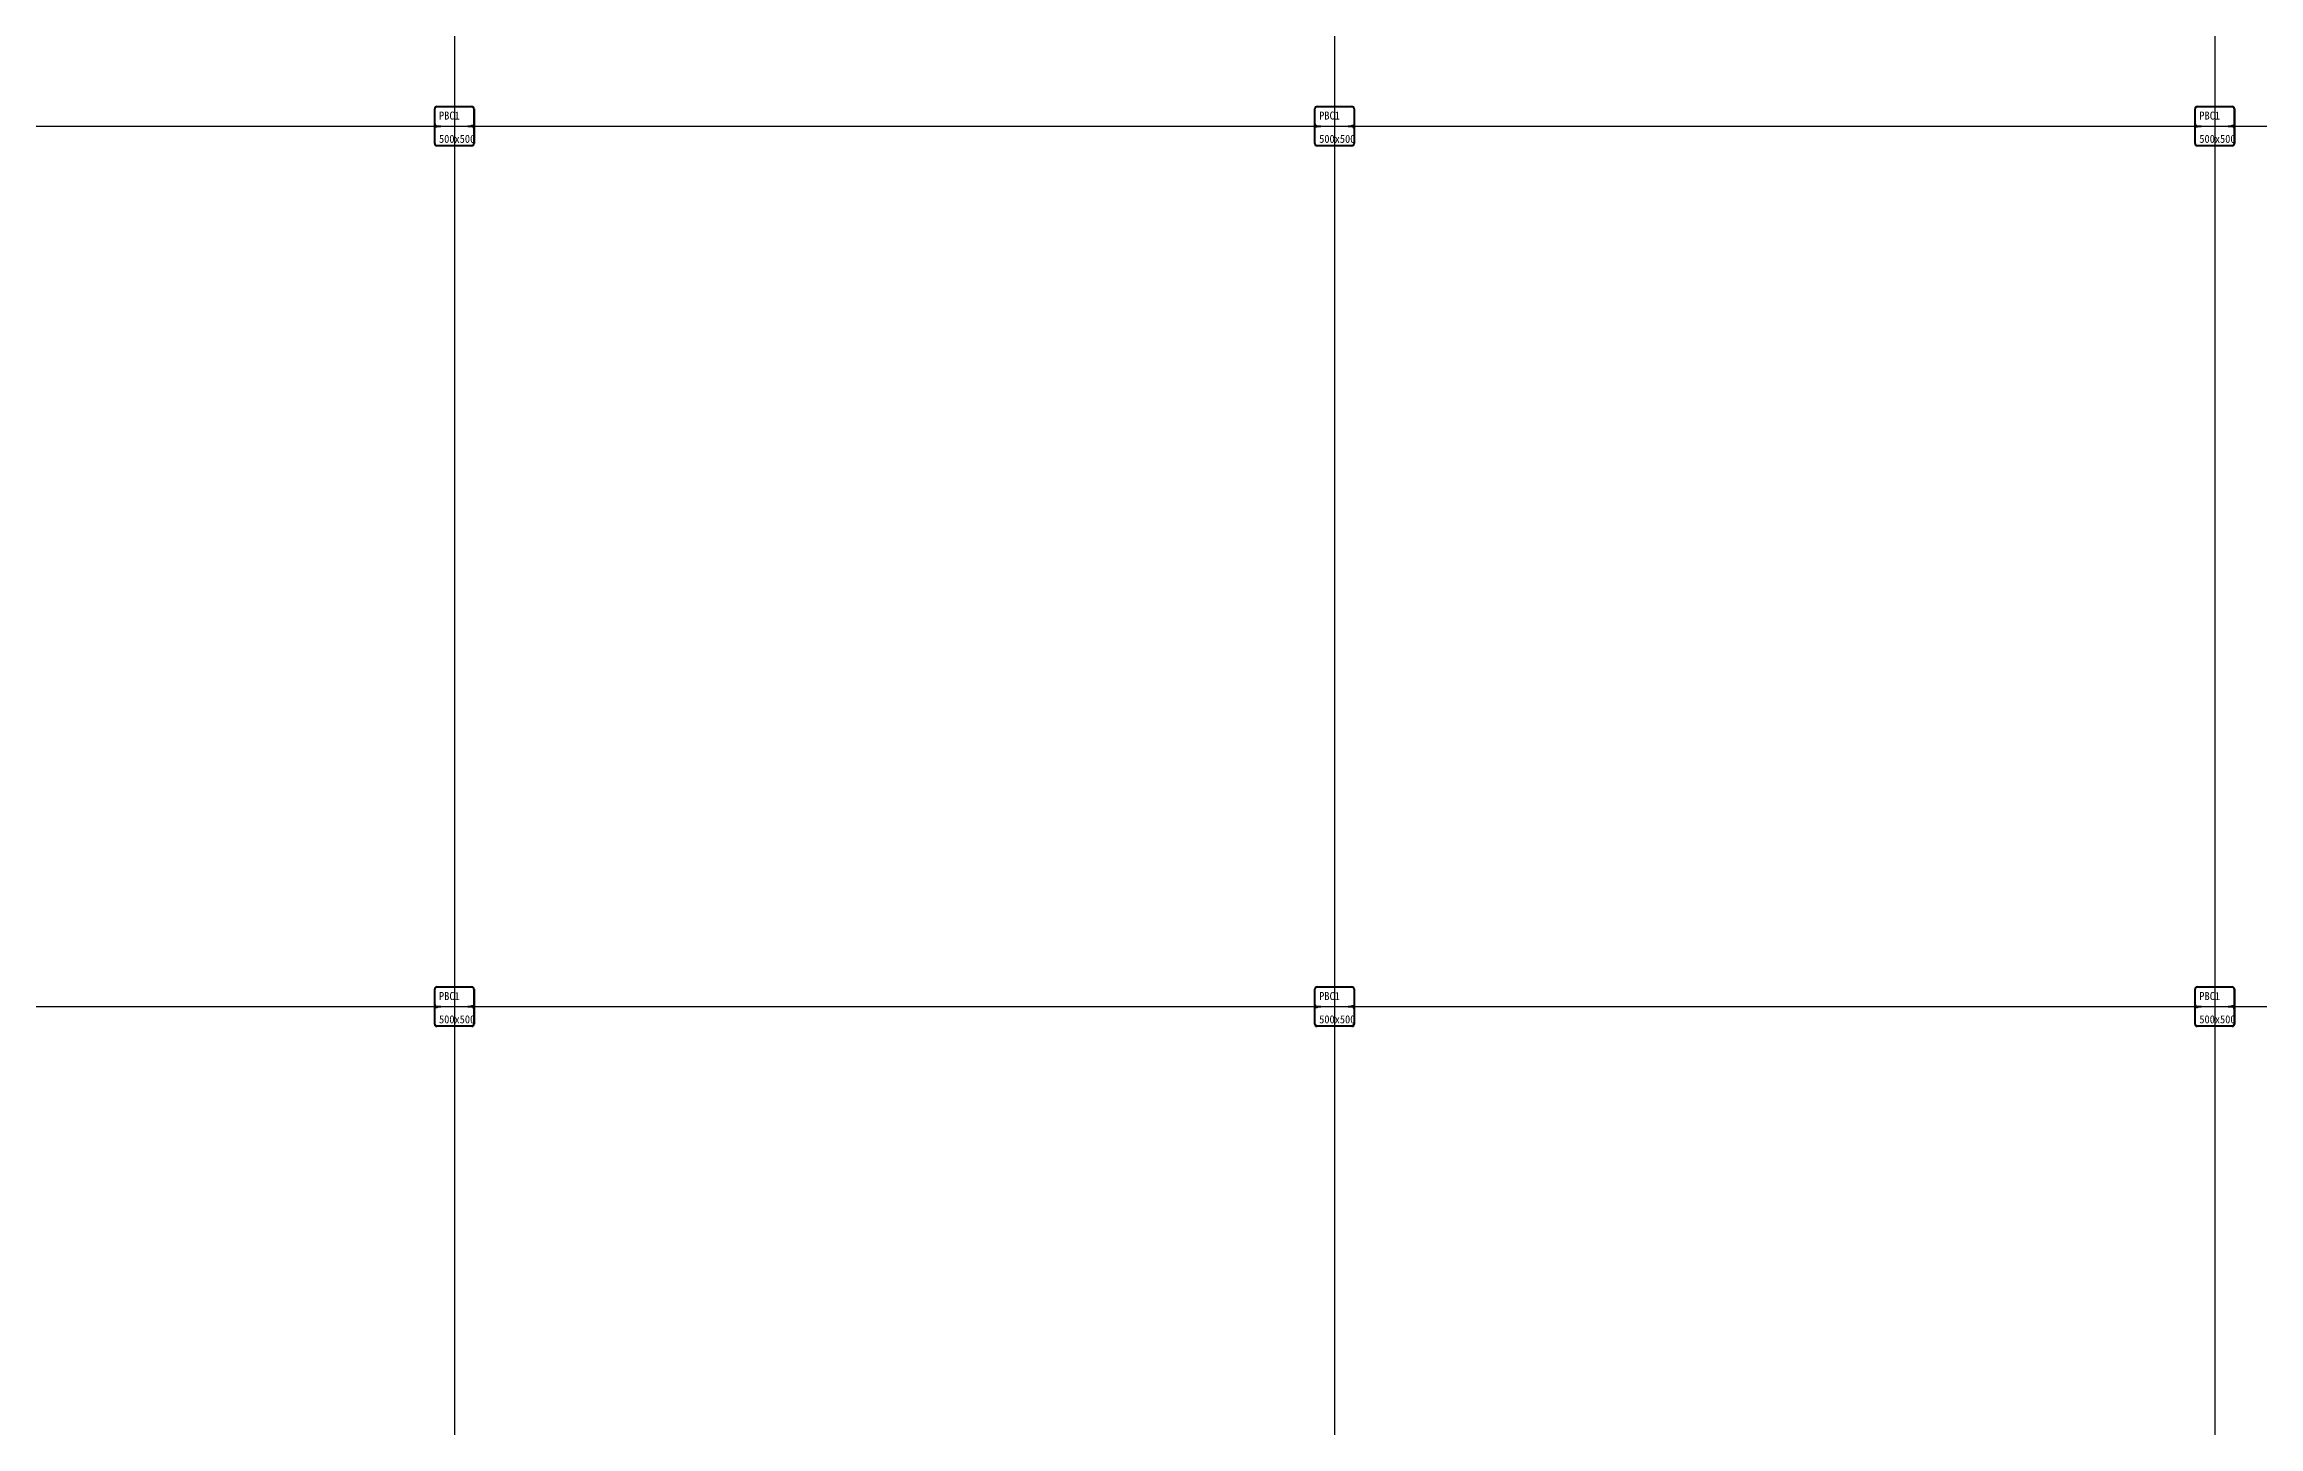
# Model space of a CAD drawing. Extents: x 152195838 to 160350639, y 364657247 to 370318102.
# Drawn here: x 159322822 to 159350497, y 365010783 to 365028054 of the extents above; entities that cross this region are included whole.
import ezdxf

# ---------------------------------------------------------------- set-up
doc = ezdxf.new("R2010")
doc.units = 0
doc.header["$MEASUREMENT"] = 0
doc.layers.get('0').update_dxf_attribs({"linetype": 'CONTINUOUS'})
doc.layers.get('Defpoints').update_dxf_attribs({"linetype": 'CONTINUOUS'})
doc.layers.add('DEFPOINT', color=135, linetype='CONTINUOUS', plot=False)
doc.layers.add('P-BOX', color=3, linetype='CONTINUOUS')
doc.styles.add('돋움체', font='')
doc.styles.get('돋움체').set_extended_font_data('DotumChe')

# ---------------------------------------------------------------- blocks, each defined once
blk = doc.blocks.new('A$C111325cc')
at = {"layer": 'DEFPOINT'}
for p, q in [((204276, 244000), (204276, 0)), ((215276, 244000), (215276, 0)), ((226276, 244000), (226276, 0)), ((0, 130063), (324969, 130063)), ((0, 119063), (324969, 119063))]:
    blk.add_line(p, q, dxfattribs=at)
blk = doc.blocks.new('PBC1(2F~3F)')
at = {"layer": 'P-BOX'}
h = blk.add_hatch(color=256, dxfattribs=at)
h.dxf.hatch_style = 1
h.paths.add_polyline_path([(100, 392), (132, 392, -0.414214), (100, 423)])
h = blk.add_hatch(color=256, dxfattribs=at)
h.dxf.hatch_style = 1
h.paths.add_polyline_path([(600, 400), (568, 400, -0.414214), (600, 369)])
at = {"layer": 'Defpoints', "color": 1, "ltscale": 50}
for p, q in [((350, 746), (350, 46)), ((0, 396), (700, 396))]:
    blk.add_line(p, q, dxfattribs=at)
at = {"layer": 'P-BOX', "color": 3, "ltscale": 50}
for p, q in [((100, 392), (180, 392)), ((132, 400), (180, 400)), ((180, 400), (180, 392)), ((520, 400), (600, 400)), ((520, 400), (520, 392)), ((520, 392), (568, 392))]:
    blk.add_line(p, q, dxfattribs=at)
for points in [[(100, 178), (100, 614)], [(109, 423), (109, 614)], [(132, 646), (568, 646)], [(132, 637), (568, 637)], [(591, 614), (591, 400)], [(600, 614), (600, 178)], [(109, 178), (109, 392)], [(109, 392), (134, 392), (134, 382), (109, 382), (109, 392)], [(566, 410), (591, 410), (591, 400), (566, 400), (566, 410)], [(591, 369), (591, 178)], [(568, 155), (132, 155)], [(568, 146), (132, 146)]]:
    blk.add_lwpolyline(points, dxfattribs=at)
for centre, radius, start, end in [((132, 614), 31.5, 90, 180), ((132, 614), 22.5, 90, 180), ((568, 614), 31.5, 0, 90), ((568, 614), 22.5, 0, 90), ((132, 423), 31.5, 180, 270), ((132, 423), 22.5, 180, 270), ((568, 369), 31.5, 0, 90), ((568, 369), 22.5, 0, 90), ((132, 178), 31.5, 180, 270), ((132, 178), 22.5, 180, 270), ((568, 178), 31.5, 270, 0), ((568, 178), 22.5, 270, 0)]:
    blk.add_arc(centre, radius, start, end, dxfattribs=at)
at = {"layer": 'DEFPOINT', "style": '돋움체'}
for s, p in [('PBC1', (158, 478)), ('500x500', (158, 187))]:
    blk.add_text(s, height=100, dxfattribs=at).set_placement(p)
blk = doc.blocks.new('3FCOL')
for p in [(68150, 44104), (79150, 44104), (90150, 44104), (68150, 33104), (79150, 33104), (90150, 33104)]:
    blk.add_blockref('PBC1(2F~3F)', p)

msp = doc.modelspace()

# ---------------------------------------------------------------- block references
msp.add_blockref('3FCOL', (159259447.0046, 364982531.8958))
at = {"layer": 'DEFPOINT'}
msp.add_blockref('A$C111325cc', (159123670.7413, 364896968.7328), dxfattribs=at)

doc.saveas('drawing.dxf')
